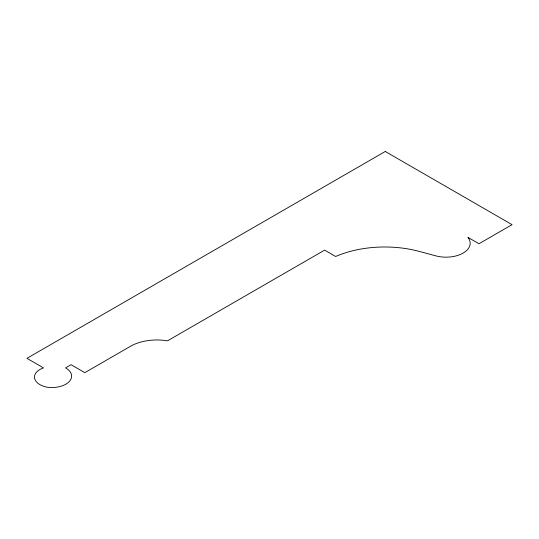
<?xml version="1.0" encoding="UTF-8"?>
<svg xmlns="http://www.w3.org/2000/svg" width="539" height="539" viewBox="0 0 539 539"><rect width="100%" height="100%" fill="white"/><g stroke="black" fill="none" stroke-linecap="round" stroke-linejoin="round"><path stroke-width="0.81" d="M385.264 151.466L26.95 358.334L43.491 367.881A18.508 10.686 0 0 0 34.57 378.237A18.508 10.686 0 0 0 47.21 387.218A19.761 11.407 0 0 0 69.221 381.605A19.761 11.407 0 0 0 65.536 367.881L71.047 364.701L84.832 372.658L131.785 345.546A37.743 21.789 0 0 1 167.521 340.83L324.626 250.123L335.649 256.49A81.53 47.068 0 0 1 419.194 251.39L435.856 255.87A24.134 13.933 0 0 0 463.082 253.108A24.134 13.933 0 0 0 467.953 237.396L478.976 243.763L512.05 224.662L385.264 151.466"/></g></svg>
